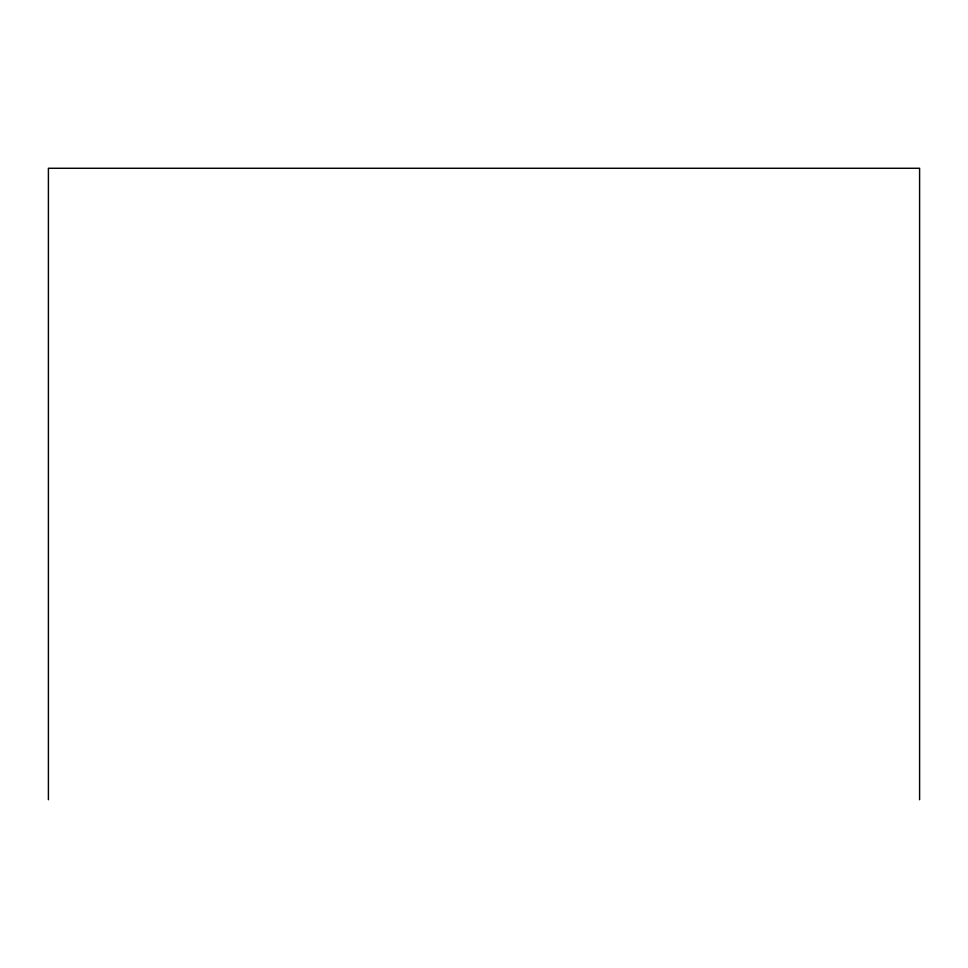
<?xml version="1.0" encoding="UTF-8"?>
<svg xmlns="http://www.w3.org/2000/svg" width="968" height="968" viewBox="0 0 968 968"><rect width="100%" height="100%" fill="white"/><g stroke="black" fill="none" stroke-linecap="round" stroke-linejoin="round"><path stroke-width="1.45" d="M919.6 799.725L919.6 168.275L48.4 168.275L48.4 799.725"/></g></svg>
